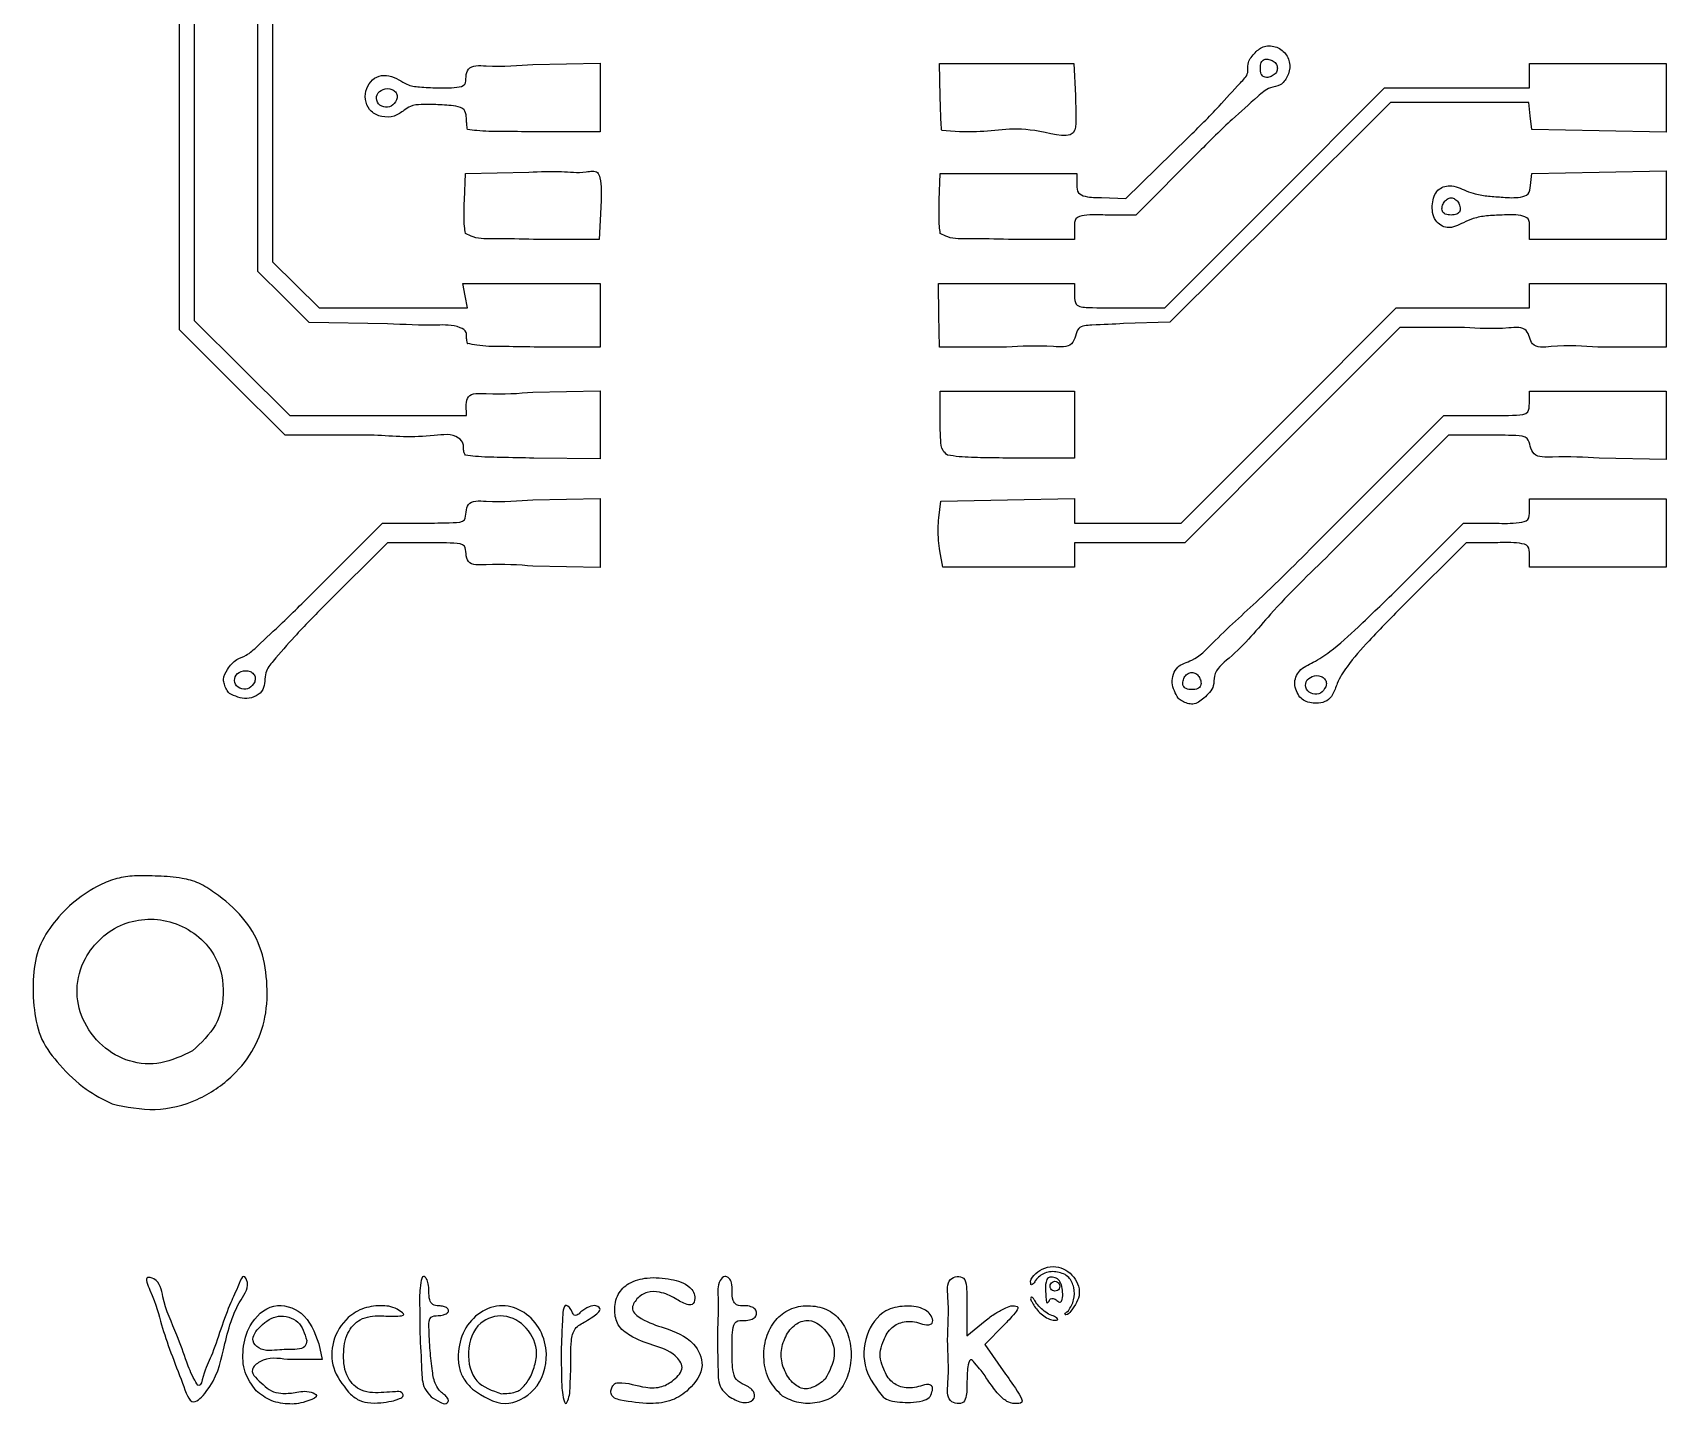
# Model space of a CAD drawing. Extents: x 2 to 350, y 4 to 373.
# Drawn here: x 2.3 to 120.1, y 3.6 to 102.5 of the extents above; entities that cross this region are included whole.
import ezdxf

# ---------------------------------------------------------------- set-up
doc = ezdxf.new("R2010")
doc.units = 0
doc.layers.get('0').update_dxf_attribs({"linetype": 'CONTINUOUS'})

msp = doc.modelspace()

# ---------------------------------------------------------------- linework, layer by layer
at = {"color": 7}
for p, q in [((12.85691, 94.149201), (12.85691, 107.204907)), ((13.915244, 106.499343), (13.915244, 94.143354)), ((18.504547, 95.723287), (18.507722, 106.142287)), ((19.558647, 105.441247), (19.558647, 95.724319)), ((38.345123, 100.243164), (43.195809, 100.341324)), ((43.195809, 100.341324), (43.195809, 97.861914)), ((67.721864, 97.940151), (67.662729, 100.321401)), ((67.662729, 100.321401), (72.508891, 100.321401)), ((72.508891, 100.321401), (77.355052, 100.321401)), ((77.355052, 100.321401), (77.473347, 97.997592)), ((110.223578, 99.439465), (110.223578, 100.321401)), ((110.223578, 100.321401), (115.162476, 100.321401)), ((115.162476, 100.321401), (120.101347, 100.321401)), ((120.101347, 100.321401), (120.101347, 97.841991)), ((92.05554, 99.968685), (92.05554, 99.968685)), ((110.223578, 98.557556), (110.223578, 99.439465)), ((43.195809, 97.861914), (43.195809, 95.382503)), ((91.853742, 90.620056), (99.771028, 98.557556)), ((99.771028, 98.557556), (104.997316, 98.557556)), ((104.997316, 98.557556), (110.223578, 98.557556)), ((120.101347, 97.841991), (120.101347, 95.362607)), ((28.511831, 97.688929), (28.511831, 97.688929)), ((100.204548, 97.49917), (92.249479, 89.574555)), ((105.190647, 97.49917), (100.204548, 97.49917)), ((110.17672, 97.49917), (105.190647, 97.49917)), ((110.288348, 96.529049), (110.17672, 97.49917)), ((18.501372, 85.304286), (18.504547, 95.723287)), ((19.558647, 95.724319), (19.558647, 86.00739)), ((33.626703, 95.558901), (33.626703, 95.558901)), ((67.835634, 95.470715), (67.835634, 95.470715)), ((110.399976, 95.558901), (110.288348, 96.529049)), ((115.250661, 95.460741), (110.399976, 95.558901)), ((120.101347, 95.362607), (115.250661, 95.460741)), ((43.195809, 95.382503), (38.433309, 95.382503)), ((81.119358, 90.566901), (85.603067, 94.971685)), ((12.85691, 81.093522), (12.85691, 94.149201)), ((13.915244, 94.143354), (13.915244, 81.787339)), ((86.411025, 93.971401), (81.835109, 89.385299)), ((33.404532, 90.443685), (33.494411, 92.383954)), ((33.494411, 92.383954), (38.06186, 92.483199)), ((67.653204, 90.443685), (67.713873, 92.383901)), ((67.713873, 92.383901), (72.646077, 92.383901)), ((72.646077, 92.383901), (77.578307, 92.383901)), ((77.578307, 92.383901), (77.584922, 91.548797)), ((110.297106, 91.502018), (110.399976, 92.383954)), ((110.399976, 92.383954), (115.250661, 92.482114)), ((115.250661, 92.482114), (120.101373, 92.580248)), ((120.101373, 92.580248), (120.101373, 90.100864)), ((43.253911, 89.960185), (43.135616, 87.621454)), ((79.355487, 90.64027), (81.119358, 90.566901)), ((83.936456, 82.682556), (91.853742, 90.620056)), ((92.249479, 89.574555), (84.294411, 81.64994)), ((105.217529, 90.002651), (105.217529, 90.002651)), ((120.101373, 90.100864), (120.101373, 87.621454)), ((77.415192, 88.503337), (77.415192, 87.621401)), ((81.835109, 89.385299), (79.62515, 89.385299)), ((110.223578, 87.621454), (110.223578, 88.50339)), ((33.481658, 88.062435), (33.481658, 88.062435)), ((43.135616, 87.621454), (38.39214, 87.621454)), ((67.730277, 88.062382), (67.73033, 88.062435)), ((77.415192, 87.621401), (72.641632, 87.621401)), ((115.162476, 87.621454), (110.223578, 87.621454)), ((120.101373, 87.621454), (115.162476, 87.621454)), ((20.355017, 83.47366), (18.501372, 85.304286)), ((19.558647, 86.00739), (21.246451, 84.344933)), ((21.246451, 84.344933), (22.934255, 82.682503)), ((33.463111, 83.564465), (33.30317, 84.446401)), ((33.30317, 84.446401), (38.248947, 84.446401)), ((38.248947, 84.446401), (43.194751, 84.446401)), ((43.194751, 84.446401), (43.194751, 82.153337)), ((67.635689, 82.15339), (67.608357, 84.446454)), ((67.608357, 84.446454), (72.511801, 84.446454)), ((72.511801, 84.446454), (77.415244, 84.446454)), ((77.415244, 84.446454), (77.415244, 83.564518)), ((110.223578, 83.564465), (110.223578, 84.446401)), ((110.223578, 84.446401), (115.162476, 84.446401)), ((115.162476, 84.446401), (120.101373, 84.446401)), ((120.101373, 84.446401), (120.101373, 82.153337)), ((22.208688, 81.643035), (20.355017, 83.47366)), ((22.934255, 82.682503), (28.278653, 82.682503)), ((28.278653, 82.682503), (33.623025, 82.682503)), ((33.623025, 82.682503), (33.463111, 83.564465)), ((80.675864, 82.682556), (83.936456, 82.682556)), ((92.866144, 74.921401), (100.623542, 82.682503)), ((100.623542, 82.682503), (105.42356, 82.682503)), ((105.42356, 82.682503), (110.223578, 82.682503)), ((110.223578, 82.682503), (110.223578, 83.564465)), ((13.915244, 81.787339), (17.361151, 78.35437)), ((27.851431, 81.54543), (22.208688, 81.643035)), ((43.194751, 82.153337), (43.194751, 79.860299)), ((67.635689, 82.153337), (67.635689, 82.15339)), ((67.66302, 79.860299), (67.635689, 82.153337)), ((84.294411, 81.64994), (80.943013, 81.54887)), ((120.101373, 82.153337), (120.101373, 79.860299)), ((16.665693, 77.30191), (12.85691, 81.093522)), ((100.868969, 81.271401), (93.113873, 73.510299)), ((105.546274, 81.271401), (100.868969, 81.271401)), ((33.616014, 80.124882), (33.617072, 80.124935)), ((43.194751, 79.860299), (38.432251, 79.860299)), ((72.514606, 79.860299), (67.66302, 79.860299)), ((120.101373, 79.860299), (115.162476, 79.860299)), ((17.361151, 78.35437), (20.807031, 74.921401)), ((20.474476, 73.510299), (16.665693, 77.30191)), ((38.345123, 76.607061), (43.195809, 76.705195)), ((43.195809, 76.705195), (43.195809, 74.251344)), ((67.713873, 74.480526), (67.713873, 76.685431)), ((67.713873, 76.685431), (72.564559, 76.685378)), ((72.564559, 76.685378), (77.415244, 76.685352)), ((77.415244, 76.685352), (77.415244, 74.262377)), ((110.223578, 75.803337), (110.223578, 76.685299)), ((110.223578, 76.685299), (115.162476, 76.685299)), ((115.162476, 76.685299), (120.101373, 76.685299)), ((120.101373, 76.685299), (120.101373, 74.222187)), ((33.55045, 74.921401), (33.522431, 75.715151)), ((20.807031, 74.921401), (27.178728, 74.921401)), ((27.178728, 74.921401), (33.55045, 74.921401)), ((43.195809, 74.251344), (43.195809, 71.797466)), ((77.415244, 74.262377), (77.415244, 71.839429)), ((85.108719, 67.160299), (92.866144, 74.921401)), ((95.23054, 66.101965), (104.044684, 74.921401)), ((104.044684, 74.921401), (107.134144, 74.921401)), ((26.896258, 73.510299), (20.474476, 73.510299)), ((93.113873, 73.510299), (85.358777, 65.74917)), ((104.397347, 73.510299), (95.831806, 64.939413)), ((107.285936, 73.510299), (104.397347, 73.510299)), ((120.101373, 74.222187), (120.101373, 71.759101)), ((33.473932, 72.060885), (33.473932, 72.060885)), ((68.24304, 72.06361), (68.24304, 72.063531)), ((43.195809, 71.797466), (38.412804, 71.851229)), ((77.415244, 71.839429), (73.093726, 71.845514)), ((120.101373, 71.759101), (115.250661, 71.840937)), ((38.345123, 68.845933), (43.195809, 68.944093)), ((43.195809, 68.944093), (43.195809, 66.454734)), ((67.621322, 67.536113), (67.759249, 68.747799)), ((67.759249, 68.747799), (72.58726, 68.845933)), ((72.58726, 68.845933), (77.415244, 68.944093)), ((77.415244, 68.944093), (77.415244, 68.052183)), ((110.223578, 68.042234), (110.223578, 68.92417)), ((110.223578, 68.92417), (115.162476, 68.92417)), ((115.162476, 68.92417), (120.101373, 68.92417)), ((120.101373, 68.92417), (120.101373, 66.454734)), ((77.415244, 68.052183), (77.415244, 67.160299)), ((22.734706, 62.397799), (27.487391, 67.160299)), ((27.487391, 67.160299), (30.518907, 67.160299)), ((43.195809, 66.454734), (43.195809, 63.965376)), ((77.415244, 67.160299), (81.261995, 67.160299)), ((81.261995, 67.160299), (85.108719, 67.160299)), ((100.634337, 62.333664), (105.470206, 67.160299)), ((105.470206, 67.160299), (107.846905, 67.160299)), ((120.101373, 66.454734), (120.101373, 63.985299)), ((27.859792, 65.74917), (23.388016, 61.287343)), ((30.705121, 65.74917), (27.859792, 65.74917)), ((67.922233, 63.985299), (67.702814, 65.154863)), ((81.387011, 65.74917), (77.415244, 65.74917)), ((77.415244, 65.74917), (77.415244, 64.867234)), ((77.415244, 64.867234), (77.415244, 63.985299)), ((85.358777, 65.74917), (81.387011, 65.74917)), ((105.654012, 65.74917), (101.223141, 61.327956)), ((107.938795, 65.74917), (105.654012, 65.74917)), ((110.223578, 63.985299), (110.223578, 64.867234)), ((43.195809, 63.965376), (38.345123, 64.063536)), ((72.668725, 63.985299), (67.922233, 63.985299)), ((77.415244, 63.985299), (72.668725, 63.985299)), ((115.162476, 63.985299), (110.223578, 63.985299)), ((120.101373, 63.985299), (115.162476, 63.985299)), ((18.281292, 55.708365), (18.281292, 55.708365)), ((86.520324, 55.783215), (86.520324, 55.783215)), ((16.455244, 54.883632), (16.455244, 54.883632)), ((84.894142, 54.530837), (84.894142, 54.530837)), ((93.673943, 54.599417), (93.673943, 54.599417)), ((95.539626, 55.355596), (95.539626, 55.355596)), ((13.789487, 29.095462), (13.789487, 29.095462)), ((7.993895, 25.270328), (7.993895, 25.270328)), ((76.356911, 12.126965), (76.356911, 12.126965)), ((69.654142, 10.690172), (69.654142, 8.547814)), ((75.326438, 11.711834), (75.326438, 11.711834)), ((69.654142, 8.547814), (70.969227, 9.631839)), ((74.824101, 10.302637), (74.824101, 10.302637)), ((76.974369, 10.362618), (76.97429, 10.362433)), ((72.311882, 9.316932), (70.945891, 7.918027)), ((22.029141, 8.221213), (22.029141, 8.221213)), ((22.901023, 7.981818), (23.143541, 6.835299)), ((40.373578, 7.188068), (40.373578, 7.188068)), ((68.24304, 8.246401), (68.24304, 8.246401)), ((70.945891, 7.918027), (72.439226, 5.789163)), ((23.143541, 6.835299), (20.646058, 6.835299)), ((13.076911, 5.140722), (13.076911, 5.140722)), ((59.423578, 5.424249), (59.423578, 5.424249)), ((18.373076, 4.590362), (18.373076, 4.590362)), ((25.046159, 4.491752), (25.046159, 4.491752)), ((31.004206, 4.160361), (31.004206, 4.160361)), ((33.996458, 4.691486), (33.996458, 4.691486)), ((37.41035, 4.635817), (37.41035, 4.635817)), ((44.674486, 3.911256), (44.674486, 3.91197)), ((52.456226, 4.201451), (52.456226, 4.201451)), ((56.354067, 4.190656), (56.354067, 4.190603)), ((63.626352, 4.10292), (63.626352, 4.10292))]:
    msp.add_line(p, q, dxfattribs=at)
for points, knots in [([(85.603067, 94.971685), (86.368619, 95.718), (87.685613, 97.0019), (89.006503, 98.567433), (90.012223, 99.530017), (89.83975, 100.385615), (90.35436, 101.016168), (90.982791, 101.62666), (91.928633, 101.599153), (92.694009, 101.08458), (93.029815, 100.205271), (92.814699, 99.376453), (92.313487, 98.680698), (91.381604, 98.609949), (90.284126, 97.604129), (88.568195, 96.121664), (87.196857, 94.754717), (86.411025, 93.971401)], [0, 0, 0, 0, 3.17656, 5.464692, 6.379175, 6.988428, 7.851271, 8.660301, 9.536639, 10.429355, 11.300301, 12.160209, 12.929295, 13.675817, 14.77769, 17.249199, 20.566316, 20.566316, 20.566316, 20.566316]), ([(33.626703, 95.558901), (33.616757, 95.622641), (33.589647, 95.79638), (33.562123, 96.107796), (33.546559, 96.514693), (33.443506, 97.08882), (32.534107, 97.29402), (31.536567, 97.345831), (30.435488, 97.367974), (29.568543, 97.312239), (28.980115, 96.884038), (28.358561, 96.427094), (27.451636, 96.42744), (26.405212, 96.879606), (26.035415, 98.357817), (27.170127, 99.707335), (28.483233, 99.309916), (29.304937, 98.719595), (30.281871, 98.58805), (31.501358, 98.556394), (32.519904, 98.526372), (33.539165, 98.711192), (33.491508, 99.374942), (33.701056, 100.227221), (35.864667, 100.053148), (37.303412, 100.163363), (38.345123, 100.243164)], [0, 0, 0, 0, 0.193685, 0.527943, 0.930797, 1.449022, 2.085645, 3.396762, 4.587803, 5.386445, 5.910832, 6.740278, 7.644117, 8.489904, 9.997538, 11.431538, 12.880223, 13.556688, 14.478884, 15.75286, 17.175675, 17.789847, 18.331625, 18.916102, 20.204506, 23.584942, 23.584942, 23.584942, 23.584942]), ([(92.05554, 99.968685), (92.036114, 100.065499), (91.995357, 100.268621), (91.752014, 100.498884), (91.443191, 100.62446), (91.085992, 100.65437), (90.822355, 100.358936), (90.819888, 99.968682), (90.822358, 99.578429), (91.085986, 99.282981), (91.443194, 99.312877), (91.752011, 99.438475), (91.99536, 99.668738), (92.036115, 99.871866), (92.05554, 99.968685)], [0, 0, 0, 0, 0.290557, 0.60961, 0.947083, 1.2998, 1.588922, 2.013933, 2.438952, 2.728083, 3.0808, 3.418278, 3.737332, 4.027901, 4.027901, 4.027901, 4.027901]), ([(28.511831, 97.688929), (28.536214, 97.791957), (28.583495, 97.99174), (28.444546, 98.287741), (28.086504, 98.523723), (27.536594, 98.509934), (27.021876, 98.118226), (27.053537, 97.468765), (27.554377, 97.115536), (28.188444, 97.179596), (28.400879, 97.51418), (28.511831, 97.688929)], [0, 0, 0, 0, 0.309888, 0.600909, 0.91306, 1.551242, 2.123578, 2.655224, 3.231351, 3.771973, 4.363038, 4.363038, 4.363038, 4.363038]), ([(67.835634, 95.470715), (67.822839, 95.594227), (67.779531, 96.012257), (67.756573, 96.836793), (67.734565, 97.53639), (67.721864, 97.940151)], [0, 0, 0, 0, 0.372445, 1.260555, 2.472658, 2.472658, 2.472658, 2.472658]), ([(77.473347, 97.997592), (77.488921, 97.598311), (77.516097, 96.901616), (77.52206, 96.098884), (77.401829, 94.735784), (73.704902, 95.954488), (71.104321, 95.251783), (68.689428, 95.41353), (67.835634, 95.470715)], [0, 0, 0, 0, 1.191123, 2.078359, 2.474418, 5.016242, 9.587579, 12.087722, 12.087722, 12.087722, 12.087722]), ([(38.433309, 95.382503), (37.632221, 95.392337), (36.255569, 95.409237), (34.646452, 95.410587), (33.851386, 95.526223), (33.626703, 95.558901)], [0, 0, 0, 0, 2.405054, 4.133033, 4.813714, 4.813714, 4.813714, 4.813714]), ([(38.06186, 92.483199), (38.860439, 92.517458), (40.261551, 92.577567), (41.77655, 92.383383), (42.984365, 92.642344), (43.25863, 91.912264), (43.2789, 91.092376), (43.263206, 90.381333), (43.253911, 89.960185)], [0, 0, 0, 0, 2.351752, 4.126161, 4.941215, 5.349686, 6.213736, 7.468992, 7.468992, 7.468992, 7.468992]), ([(77.584922, 91.548797), (77.586583, 91.340089), (77.589877, 90.926085), (78.414734, 90.637323), (78.975549, 90.63908), (79.355487, 90.64027)], [0, 0, 0, 0, 0.567007, 1.124748, 2.296293, 2.296293, 2.296293, 2.296293]), ([(110.223578, 88.50339), (110.23154, 88.731027), (110.247124, 89.176536), (109.310476, 89.443874), (108.344844, 89.382276), (107.182089, 89.34578), (106.223594, 89.182715), (105.33816, 88.776443), (104.383759, 88.267236), (103.257571, 88.983665), (103.155306, 90.14011), (103.466197, 91.246022), (104.616927, 91.644324), (105.491671, 91.176513), (106.405571, 90.869213), (107.298928, 90.727745), (108.401908, 90.667175), (109.332335, 90.589588), (110.236758, 90.83589), (110.276679, 91.276548), (110.297106, 91.502018)], [0, 0, 0, 0, 0.607138, 1.188233, 2.516382, 3.655195, 4.645434, 5.395391, 6.618365, 7.591098, 8.823656, 9.86477, 10.772676, 12.025325, 12.708423, 13.674662, 14.727259, 15.995344, 16.582554, 17.197821, 17.197821, 17.197821, 17.197821]), ([(33.481658, 88.062435), (33.45445, 88.224775), (33.380027, 88.668821), (33.378241, 89.467439), (33.395224, 90.098061), (33.404532, 90.443685)], [0, 0, 0, 0, 0.493253, 1.349188, 2.387196, 2.387196, 2.387196, 2.387196]), ([(67.73033, 88.062435), (67.707326, 88.224872), (67.644285, 88.670011), (67.638044, 89.467076), (67.647837, 90.09795), (67.653204, 90.443685)], [0, 0, 0, 0, 0.491806, 1.347741, 2.385573, 2.385573, 2.385573, 2.385573]), ([(105.217529, 90.002651), (105.182126, 90.110961), (105.11325, 90.321673), (104.878154, 90.549374), (104.579379, 90.653551), (104.279135, 90.549862), (104.048966, 90.319436), (103.923314, 90.006822), (103.893478, 89.650675), (104.188814, 89.386731), (104.579567, 89.384665), (104.968041, 89.385995), (105.268408, 89.652724), (105.235573, 89.87855), (105.217529, 90.002651)], [0, 0, 0, 0, 0.337455, 0.656504, 0.94706, 1.237618, 1.556671, 1.894134, 2.246852, 2.535979, 2.960991, 3.386002, 3.675125, 4.027842, 4.027842, 4.027842, 4.027842]), ([(79.62515, 89.385299), (79.142661, 89.406405), (78.457232, 89.436389), (77.398675, 89.205831), (77.409758, 88.734433), (77.415192, 88.503337)], [0, 0, 0, 0, 1.516643, 2.154563, 2.768044, 2.768044, 2.768044, 2.768044]), ([(38.39214, 87.621454), (37.471579, 87.64994), (36.032022, 87.694487), (34.315635, 87.625844), (33.664351, 87.966794), (33.481658, 88.062435)], [0, 0, 0, 0, 2.788712, 4.360942, 4.97392, 4.97392, 4.97392, 4.97392]), ([(72.641632, 87.621401), (71.714424, 87.651558), (70.269899, 87.69854), (68.547713, 87.618981), (67.906956, 87.966546), (67.730277, 88.062382)], [0, 0, 0, 0, 2.811208, 4.379661, 4.976786, 4.976786, 4.976786, 4.976786]), ([(77.415244, 83.564518), (77.421897, 83.327003), (77.437825, 82.758289), (78.987459, 82.684095), (79.967854, 82.683201), (80.675864, 82.682556)], [0, 0, 0, 0, 0.630946, 1.510753, 3.797632, 3.797632, 3.797632, 3.797632]), ([(33.617072, 80.124935), (33.606427, 80.193689), (33.581116, 80.357178), (33.541447, 80.61666), (33.577036, 81.026998), (32.697992, 81.496872), (30.809922, 81.391773), (29.047355, 81.483316), (27.851431, 81.54543)], [0, 0, 0, 0, 0.20823, 0.495152, 0.798966, 1.352603, 3.041309, 6.605396, 6.605396, 6.605396, 6.605396]), ([(80.943013, 81.54887), (80.223687, 81.511544), (79.199106, 81.458378), (77.685009, 81.406037), (77.487637, 80.641555), (77.164658, 79.792876), (75.041469, 79.987695), (73.571097, 79.913564), (72.514606, 79.860299)], [0, 0, 0, 0, 2.28644, 3.256718, 3.852135, 4.470222, 5.79408, 9.17342, 9.17342, 9.17342, 9.17342]), ([(115.162476, 79.860299), (114.117207, 79.930047), (112.654518, 80.027648), (110.512805, 79.753308), (110.221462, 80.562761), (109.961843, 81.362121), (107.915125, 81.119895), (106.532731, 81.208309), (105.546274, 81.271401)], [0, 0, 0, 0, 3.37116, 4.717408, 5.253337, 5.784335, 7.063544, 10.250634, 10.250634, 10.250634, 10.250634]), ([(38.432251, 79.860299), (37.631362, 79.874741), (36.253771, 79.899584), (34.633278, 79.904165), (33.841981, 80.075854), (33.616014, 80.124882)], [0, 0, 0, 0, 2.406526, 4.139413, 4.832061, 4.832061, 4.832061, 4.832061]), ([(33.522431, 75.715151), (33.55972, 75.924784), (33.679212, 76.59654), (35.885447, 76.411853), (37.312139, 76.52508), (38.345123, 76.607061)], [0, 0, 0, 0, 0.58446, 1.872864, 5.253301, 5.253301, 5.253301, 5.253301]), ([(107.134144, 74.921401), (107.805406, 74.917662), (108.737466, 74.912471), (110.208176, 75.012901), (110.218961, 75.566386), (110.223578, 75.803337)], [0, 0, 0, 0, 2.16134, 3.001059, 3.629657, 3.629657, 3.629657, 3.629657]), ([(68.24304, 72.063531), (68.126405, 72.167704), (67.80926, 72.450966), (67.746751, 73.362432), (67.726539, 74.049771), (67.713873, 74.480526)], [0, 0, 0, 0, 0.456457, 1.241171, 2.558556, 2.558556, 2.558556, 2.558556]), ([(33.473932, 72.060885), (33.445459, 72.115743), (33.371695, 72.25786), (33.324182, 72.5331), (33.362907, 72.941084), (32.692278, 73.683387), (30.27145, 73.277784), (28.297454, 73.413771), (26.896258, 73.510299)], [0, 0, 0, 0, 0.184674, 0.478423, 0.826213, 1.374967, 3.144288, 7.472433, 7.472433, 7.472433, 7.472433]), ([(115.250661, 71.840937), (114.193711, 71.909865), (112.718105, 72.006096), (110.616384, 71.858166), (110.272089, 72.693387), (110.125597, 73.430332), (108.790189, 73.497699), (107.905266, 73.505111), (107.285936, 73.510299)], [0, 0, 0, 0, 3.367288, 4.701065, 5.323117, 5.9049, 6.748363, 8.715214, 8.715214, 8.715214, 8.715214]), ([(38.412804, 71.851229), (37.60296, 71.868279), (36.20151, 71.897785), (34.550218, 71.922911), (33.718362, 72.02955), (33.473932, 72.060885)], [0, 0, 0, 0, 2.431057, 4.206992, 4.945961, 4.945961, 4.945961, 4.945961]), ([(73.093726, 71.845514), (72.344274, 71.855251), (71.013647, 71.872538), (69.391135, 71.904391), (68.528952, 72.023959), (68.24304, 72.06361)], [0, 0, 0, 0, 2.249507, 3.993923, 4.859401, 4.859401, 4.859401, 4.859401]), ([(30.518907, 67.160299), (31.159866, 67.167512), (32.05689, 67.177606), (33.494974, 67.223303), (33.502053, 67.970904), (33.693388, 68.830716), (35.871968, 68.655228), (37.306478, 68.765843), (38.345123, 68.845933)], [0, 0, 0, 0, 2.081406, 2.912932, 3.470891, 4.05535, 5.343753, 8.72419, 8.72419, 8.72419, 8.72419]), ([(67.702814, 65.154863), (67.668182, 65.40614), (67.594582, 65.940173), (67.56776, 66.737925), (67.604096, 67.279407), (67.621322, 67.536113)], [0, 0, 0, 0, 0.760694, 1.61668, 2.388295, 2.388295, 2.388295, 2.388295]), ([(107.846905, 67.160299), (108.365219, 67.141618), (109.097147, 67.115239), (110.23493, 67.321854), (110.227246, 67.809457), (110.223578, 68.042234)], [0, 0, 0, 0, 1.638835, 2.314253, 2.931234, 2.931234, 2.931234, 2.931234]), ([(84.894142, 54.530837), (84.694179, 54.887749), (84.295552, 55.599253), (84.715308, 56.92829), (86.18995, 57.279015), (87.972729, 59.177992), (91.165879, 62.00019), (93.741423, 64.599251), (95.23054, 66.101965)], [0, 0, 0, 0, 1.197942, 2.388101, 3.514403, 5.428762, 10.049958, 16.384024, 16.384024, 16.384024, 16.384024]), ([(38.345123, 64.063536), (37.305874, 64.143509), (35.87053, 64.253964), (33.694899, 64.079045), (33.499925, 64.937124), (33.504991, 65.668921), (32.151001, 65.743341), (31.306579, 65.746745), (30.705121, 65.74917)], [0, 0, 0, 0, 3.380437, 4.66884, 5.253298, 5.808465, 6.59509, 8.542391, 8.542391, 8.542391, 8.542391]), ([(95.831806, 64.939413), (94.354664, 63.509308), (91.823593, 61.058833), (89.397535, 58.014906), (87.406605, 56.507218), (87.513232, 55.251818), (86.807542, 54.59263), (86.129991, 54.033866), (85.556212, 54.160229), (85.194972, 54.293225), (84.990954, 54.454369), (84.894142, 54.530837)], [0, 0, 0, 0, 6.103711, 10.458667, 12.127836, 12.82847, 13.950362, 14.857001, 15.235247, 15.642045, 16.009406, 16.009406, 16.009406, 16.009406]), ([(110.223578, 64.867234), (110.228233, 65.099128), (110.237842, 65.577841), (109.143648, 65.797697), (108.437367, 65.769251), (107.938795, 65.74917)], [0, 0, 0, 0, 0.615096, 1.269785, 2.841268, 2.841268, 2.841268, 2.841268]), ([(16.455244, 54.883632), (16.379134, 54.978299), (16.220788, 55.175252), (16.083956, 55.520791), (15.973113, 56.033341), (16.348116, 56.680828), (16.868726, 57.350706), (17.779683, 57.623161), (18.823195, 58.635508), (20.530039, 60.189783), (21.927558, 61.589425), (22.734706, 62.397799)], [0, 0, 0, 0, 0.362184, 0.753515, 1.108602, 1.890184, 2.853157, 3.595617, 4.641655, 7.143976, 10.565121, 10.565121, 10.565121, 10.565121]), ([(23.388016, 61.287343), (22.630775, 60.52075), (21.323506, 59.197335), (19.906785, 57.580595), (18.911772, 56.357572), (19.132451, 55.015786), (17.671936, 54.28794), (16.859769, 54.685577), (16.455244, 54.883632)], [0, 0, 0, 0, 3.22034, 5.559466, 6.54371, 7.77676, 9.099768, 10.412666, 10.412666, 10.412666, 10.412666]), ([(93.673943, 54.599417), (93.490422, 54.915795), (93.134656, 55.529111), (93.591434, 56.664058), (94.735372, 57.134673), (96.196953, 58.113324), (98.160319, 59.918126), (99.718205, 61.439187), (100.634337, 62.333664)], [0, 0, 0, 0, 1.048185, 2.031962, 3.206458, 4.631336, 7.324894, 11.170057, 11.170057, 11.170057, 11.170057]), ([(101.223141, 61.327956), (100.359038, 60.451295), (98.920741, 58.992097), (97.241097, 57.120356), (96.382451, 55.780968), (96.121112, 54.850862), (95.64079, 54.30204), (95.053795, 54.152256), (94.507983, 54.177374), (94.026269, 54.306025), (93.784414, 54.507425), (93.673943, 54.599417)], [0, 0, 0, 0, 3.692083, 6.14546, 7.543984, 8.410569, 9.016122, 9.629256, 10.149053, 10.65715, 11.084364, 11.084364, 11.084364, 11.084364]), ([(18.281292, 55.708365), (18.305669, 55.811393), (18.35294, 56.011175), (18.214003, 56.307176), (17.85596, 56.543163), (17.306048, 56.529373), (16.79133, 56.13766), (16.822999, 55.488205), (17.323833, 55.134985), (17.957897, 55.199036), (18.170338, 55.533618), (18.281292, 55.708365)], [0, 0, 0, 0, 0.309887, 0.600905, 0.913051, 1.551246, 2.123576, 2.655223, 3.231334, 3.771961, 4.363025, 4.363025, 4.363025, 4.363025]), ([(86.520324, 55.783215), (86.484914, 55.891525), (86.416025, 56.102236), (86.180926, 56.329938), (85.882148, 56.434115), (85.581907, 56.330428), (85.351738, 56.100002), (85.226119, 55.787376), (85.196247, 55.431229), (85.491583, 55.167267), (85.882336, 55.165204), (86.270815, 55.166534), (86.571185, 55.433272), (86.538362, 55.659108), (86.520324, 55.783215)], [0, 0, 0, 0, 0.337463, 0.656516, 0.947073, 1.23763, 1.556678, 1.894134, 2.24687, 2.535997, 2.961008, 3.386021, 3.675153, 4.027889, 4.027889, 4.027889, 4.027889]), ([(95.539626, 55.355596), (95.564004, 55.458624), (95.611274, 55.658408), (95.472327, 55.954412), (95.114275, 56.190383), (94.564371, 56.176605), (94.049662, 55.784886), (94.081336, 55.135437), (94.582163, 54.7822), (95.216233, 54.846264), (95.428672, 55.180847), (95.539626, 55.355596)], [0, 0, 0, 0, 0.309887, 0.600908, 0.913069, 1.551245, 2.123571, 2.655217, 3.231335, 3.771963, 4.363032, 4.363032, 4.363032, 4.363032]), ([(7.993895, 25.270328), (7.352498, 25.598639), (5.939546, 26.321885), (4.266099, 27.964916), (2.786206, 29.836211), (2.314121, 32.144737), (2.241379, 34.397091), (2.615581, 36.622397), (3.787265, 38.429943), (5.262081, 39.957437), (6.848192, 40.980552), (8.312316, 41.574031), (9.747575, 41.774457), (11.324114, 41.70244), (12.889141, 41.623353), (14.295259, 41.242805), (15.78216, 40.268702), (17.446548, 38.874404), (18.795585, 36.638611), (19.233653, 34.120422), (19.165208, 31.596698), (18.319916, 29.206776), (16.651152, 27.098578), (14.212787, 25.439537), (11.090943, 24.647791), (9.028643, 25.062333), (7.993895, 25.270328)], [0, 0, 0, 0, 2.149551, 4.735307, 6.982559, 9.173598, 11.638154, 13.761671, 15.80654, 17.987709, 20.101663, 21.416753, 22.696445, 24.411537, 26.145383, 27.391943, 28.722205, 31.439402, 33.852168, 36.37321, 39.005567, 41.352787, 43.841609, 46.946931, 50.059061, 53.192986, 53.192986, 53.192986, 53.192986]), ([(13.789487, 29.095462), (14.416528, 29.677845), (15.695754, 30.865964), (16.207576, 33.542444), (15.449066, 36.536983), (12.556302, 38.744221), (8.602015, 38.65037), (6.039471, 36.293861), (5.290469, 33.587804), (5.763905, 31.268344), (7.169055, 29.400899), (9.199626, 28.199927), (11.618731, 28.054355), (13.047264, 28.739488), (13.789487, 29.095462)], [0, 0, 0, 0, 2.511738, 5.124201, 7.711846, 11.457764, 15.033218, 18.72495, 21.021083, 23.193362, 25.584477, 27.824932, 30.079627, 32.518012, 32.518012, 32.518012, 32.518012]), ([(76.97429, 10.362433), (77.124603, 10.61407), (77.43035, 11.125917), (77.420419, 12.017104), (77.056375, 12.859076), (76.186855, 13.216619), (75.289264, 13.175566), (74.673222, 12.702569), (74.502922, 12.365131), (74.303368, 12.165268), (74.167028, 12.530367), (74.490137, 12.970299), (75.067511, 13.417164), (76.103712, 13.658316), (77.349081, 13.086088), (78.003287, 11.555057), (77.37724, 10.626615), (76.934606, 10.049594), (76.614654, 10.094697), (76.806388, 10.237503), (76.974369, 10.362618)], [0, 0, 0, 0, 0.864242, 1.757924, 2.571456, 3.459159, 4.373267, 5.203189, 5.521065, 5.680968, 5.796681, 6.427239, 7.176417, 7.992253, 9.483091, 10.911249, 12.312538, 12.760445, 12.812652, 13.181871, 13.181871, 13.181871, 13.181871]), ([(13.076911, 5.140722), (12.500658, 6.614606), (11.582732, 8.962388), (11.159504, 10.968559), (10.242502, 12.899226), (11.46555, 12.566646), (11.674638, 10.766181), (12.588818, 8.929661), (13.324759, 6.782894), (13.714481, 5.735146), (14.337465, 4.683549), (14.661386, 6.118963), (15.207391, 7.140108), (15.823559, 9.029682), (16.486992, 10.889033), (16.983683, 11.83959), (17.428146, 13.038361), (17.988623, 12.144734), (16.687572, 10.456955), (16.062932, 7.670663), (15.488736, 5.197365), (13.681495, 3.296268), (13.297888, 4.466569), (13.076911, 5.140722)], [0, 0, 0, 0, 4.46096, 7.105963, 8.030772, 8.496615, 9.946867, 12.894773, 14.956288, 16.381035, 16.880629, 17.613278, 19.185162, 21.258016, 23.297999, 24.786336, 25.414311, 25.730468, 27.215086, 31.038177, 34.3031, 35.459324, 37.030371, 37.030371, 37.030371, 37.030371]), ([(31.004206, 4.160361), (30.834775, 4.348783), (30.359861, 4.87693), (30.316052, 6.562533), (30.176209, 8.562857), (30.181506, 10.841306), (30.166364, 11.929238), (30.367895, 12.963891), (30.734873, 12.644881), (30.808896, 12.268262), (30.86629, 11.737527), (30.834062, 11.214759), (31.101116, 10.734353), (31.534912, 10.721299), (31.887419, 10.68871), (32.152921, 10.583371), (32.305864, 10.36132), (32.142217, 10.13944), (31.859585, 10.037312), (31.474823, 10.006212), (30.843259, 9.97006), (30.844293, 8.761465), (30.91711, 7.585739), (31.056536, 6.155428), (31.243206, 5.133351), (31.609121, 4.560644), (31.971242, 4.311635), (32.156494, 4.098859), (32.315396, 3.863207), (32.045887, 3.56119), (31.535345, 3.826621), (31.208578, 4.031944), (31.004206, 4.160361)], [0, 0, 0, 0, 0.743786, 2.084832, 4.760772, 7.054681, 8.407648, 8.893827, 9.135227, 9.539589, 10.075255, 10.718365, 11.110952, 11.547465, 11.906135, 12.189533, 12.391824, 12.597303, 12.896036, 13.278377, 13.797388, 14.498749, 16.226357, 17.720821, 18.71388, 19.322406, 19.698336, 20.00771, 20.195792, 20.464003, 20.917318, 21.674253, 21.674253, 21.674253, 21.674253]), ([(44.674486, 3.91197), (44.523016, 3.947052), (44.260507, 4.007852), (43.96402, 4.297044), (43.966839, 4.655412), (44.085593, 4.935362), (44.272719, 5.150128), (45.13264, 5.224291), (46.180368, 4.777837), (47.631044, 4.791357), (48.533655, 5.33388), (49.371335, 6.225769), (48.439257, 7.437009), (46.998327, 7.851159), (45.529266, 8.395373), (44.405369, 9.235088), (44.185075, 10.407835), (44.371214, 11.554765), (45.303931, 12.469208), (46.710877, 12.811905), (48.219696, 12.698109), (49.596646, 12.295525), (50.132281, 11.419808), (49.907341, 10.741143), (49.232714, 10.832407), (48.567229, 11.315412), (47.61082, 11.734545), (46.567038, 11.765833), (45.842504, 11.297509), (45.309207, 10.399293), (46.453038, 9.552712), (47.967847, 9.084381), (49.930882, 8.362632), (50.878305, 6.27118), (49.763517, 4.732012), (48.387919, 3.786645), (46.61713, 3.585325), (45.384052, 3.792207), (44.674486, 3.911256)], [0, 0, 0, 0, 0.461857, 0.800433, 1.14497, 1.455211, 1.718347, 1.93932, 3.942988, 5.10998, 6.072571, 7.163259, 8.127855, 9.905889, 11.694656, 12.849582, 13.875059, 15.098157, 16.197041, 17.571613, 19.298044, 20.760169, 21.643233, 22.116041, 22.465975, 23.424935, 24.648161, 25.532031, 26.41008, 27.204636, 28.124585, 29.912756, 32.343602, 33.98496, 35.966329, 37.372753, 38.966635, 41.126973, 41.126973, 41.126973, 41.126973]), ([(52.456226, 4.201451), (52.251489, 4.382193), (51.717499, 4.853599), (51.70249, 6.585893), (51.612057, 8.706163), (51.764553, 10.88787), (51.634157, 12.292614), (52.129486, 12.917792), (52.548223, 12.724688), (52.699494, 12.298069), (52.738289, 11.750849), (52.683348, 11.174464), (53.056256, 10.689855), (53.58223, 10.73095), (54.037253, 10.690366), (54.397068, 10.512919), (54.525123, 10.186648), (54.397321, 9.860517), (54.035864, 9.68252), (53.57511, 9.643657), (52.903553, 9.681099), (52.668631, 8.654599), (52.748717, 7.553076), (52.690791, 6.345406), (52.927845, 5.332803), (53.639089, 4.986671), (54.273203, 4.696754), (54.41206, 3.937105), (53.828961, 3.704348), (53.345577, 3.761123), (52.90168, 3.925947), (52.609049, 4.106933), (52.456226, 4.201451)], [0, 0, 0, 0, 0.791623, 2.064689, 4.822673, 7.359915, 8.568715, 9.01756, 9.334183, 9.7286, 10.319499, 10.994037, 11.398827, 11.963584, 12.440458, 12.793461, 13.096401, 13.39934, 13.752344, 14.229217, 14.840719, 15.45953, 16.913348, 18.345786, 19.095976, 19.804463, 20.603534, 21.083385, 21.717092, 22.078755, 22.57215, 23.11148, 23.11148, 23.11148, 23.11148]), ([(68.24304, 8.246401), (68.300187, 9.231739), (68.380314, 10.613324), (68.16763, 12.529283), (68.920855, 12.89434), (69.537582, 12.745697), (69.656254, 11.793598), (69.655002, 11.139489), (69.654142, 10.690172)], [0, 0, 0, 0, 3.122916, 4.378772, 4.90805, 5.388505, 6.028297, 7.432005, 7.432005, 7.432005, 7.432005]), ([(75.326438, 11.711834), (75.31282, 11.943557), (75.292155, 12.29516), (75.49573, 12.814321), (75.933682, 12.788515), (76.291664, 12.615447), (76.516917, 12.19861), (76.545503, 11.695368), (76.587825, 11.292215), (76.398904, 10.900411), (76.119238, 11.115004), (75.936307, 11.273456), (75.631219, 11.23803), (75.595082, 11.031018), (75.380596, 10.857212), (75.359821, 11.346734), (75.339755, 11.566192), (75.326438, 11.711834)], [0, 0, 0, 0, 0.710282, 1.077744, 1.454934, 1.836795, 2.255742, 2.794661, 3.318288, 3.548161, 3.820045, 4.117351, 4.320041, 4.584316, 4.702389, 4.970768, 5.500289, 5.500289, 5.500289, 5.500289]), ([(76.356911, 12.126965), (76.347114, 12.189026), (76.32778, 12.311491), (76.187462, 12.446187), (76.004469, 12.496735), (75.819532, 12.446187), (75.684945, 12.311491), (75.634361, 12.12696), (75.684942, 11.942426), (75.819529, 11.807718), (76.004469, 11.757169), (76.187464, 11.807718), (76.327783, 11.942426), (76.347114, 12.064898), (76.356911, 12.126965)], [0, 0, 0, 0, 0.184148, 0.363381, 0.547529, 0.731677, 0.910909, 1.095057, 1.279223, 1.458461, 1.642609, 1.826758, 2.005995, 2.190161, 2.190161, 2.190161, 2.190161]), ([(18.373076, 4.590362), (18.069718, 5.017345), (17.439276, 5.904708), (17.373583, 7.639776), (17.845873, 9.464959), (19.495502, 11.083682), (22.048799, 10.310316), (22.59636, 8.814236), (22.901023, 7.981818)], [0, 0, 0, 0, 1.542398, 3.205437, 4.977633, 7.192794, 9.217466, 11.756974, 11.756974, 11.756974, 11.756974]), ([(25.046159, 4.491752), (24.612105, 5.044603), (23.7809, 6.103302), (23.811747, 8.227954), (24.759468, 9.802808), (26.140227, 10.636389), (27.539027, 10.771527), (28.388963, 10.634177), (29.210687, 10.023577), (28.149919, 9.919182), (27.342322, 10.055924), (25.841826, 9.887603), (24.825138, 8.714847), (24.625397, 7.161961), (24.79167, 5.573203), (26.00511, 4.386637), (27.370071, 4.454476), (28.284048, 4.496412), (28.865064, 4.563279), (29.057798, 4.173732), (28.605189, 3.961334), (28.109456, 3.811937), (27.311462, 3.709442), (26.485783, 3.67307), (25.640303, 3.926308), (25.251997, 4.295857), (25.046159, 4.491752)], [0, 0, 0, 0, 2.052318, 3.930147, 5.968855, 7.290197, 8.66663, 9.921268, 10.329158, 10.764092, 12.061113, 13.49889, 14.81109, 16.404307, 18.089211, 19.421024, 21.039953, 21.880304, 22.343124, 22.567945, 22.911528, 23.514234, 24.279411, 25.253873, 26.000069, 26.841836, 26.841836, 26.841836, 26.841836]), ([(33.996458, 4.691486), (33.768896, 4.928882), (33.348345, 5.367609), (32.993916, 6.250863), (32.911351, 7.464239), (33.265963, 8.980869), (34.455418, 10.328214), (36.137213, 10.905932), (37.812884, 10.326221), (38.998309, 9.003133), (39.529634, 6.936466), (38.816288, 4.563383), (36.202635, 3.218471), (34.756672, 4.183908), (33.996458, 4.691486)], [0, 0, 0, 0, 0.978441, 1.808233, 2.790476, 4.597259, 6.320058, 7.972029, 9.612994, 11.32941, 13.099856, 15.823262, 18.128299, 20.683635, 20.683635, 20.683635, 20.683635]), ([(40.373578, 7.188068), (40.398973, 7.860637), (40.435809, 8.836172), (40.546694, 11.124369), (41.169717, 10.40799), (41.262635, 10.006715), (41.598135, 10.028715), (41.863154, 10.375994), (42.348532, 10.619438), (42.871369, 10.816299), (43.289635, 10.475486), (42.979489, 10.160925), (42.64243, 9.894898), (42.066472, 9.532274), (41.292664, 9.140509), (41.028534, 7.841045), (41.115007, 6.515308), (41.022564, 5.038022), (41.028985, 4.282947), (40.702144, 3.44935), (40.423545, 4.520491), (40.422596, 5.44922), (40.391971, 6.535612), (40.373578, 7.188068)], [0, 0, 0, 0, 2.480926, 3.598487, 4.232291, 4.504729, 4.695794, 5.077445, 5.763144, 6.319984, 6.667137, 6.927153, 7.418544, 8.049799, 8.952289, 9.862824, 11.729716, 13.104982, 14.052872, 14.445713, 14.927139, 16.161451, 18.01733, 18.01733, 18.01733, 18.01733]), ([(56.354067, 4.190603), (56.012034, 4.539687), (55.29547, 5.271023), (54.926744, 6.837319), (55.079514, 8.388525), (55.751722, 9.700906), (56.851755, 10.561407), (58.195424, 10.796571), (59.537531, 10.556575), (60.636956, 9.693797), (61.257892, 8.35595), (61.362066, 6.797824), (61.001817, 5.300466), (60.143619, 4.103367), (58.845963, 3.671677), (57.526585, 3.629254), (56.736424, 4.007583), (56.354067, 4.190656)], [0, 0, 0, 0, 1.443228, 3.023586, 4.626484, 6.051206, 7.325136, 8.665895, 10.024945, 11.30071, 12.692841, 14.323825, 15.896125, 17.254902, 18.516291, 19.854683, 21.109561, 21.109561, 21.109561, 21.109561]), ([(63.626352, 4.10292), (63.123875, 4.752371), (62.109847, 6.063002), (62.207247, 8.579721), (63.455364, 10.423473), (65.131593, 10.747703), (66.365423, 10.648072), (67.116558, 10.106381), (67.235186, 9.46252), (66.777924, 9.272967), (66.126011, 9.543523), (65.1941, 9.661862), (64.135901, 9.208618), (63.675284, 8.343366), (63.390231, 7.557989), (63.390235, 6.818304), (63.675267, 6.032935), (64.136001, 5.16762), (65.193734, 4.71458), (66.127427, 4.832198), (66.776042, 5.104125), (67.238764, 4.912341), (67.128413, 4.466328), (66.958436, 4.034079), (66.329929, 3.80358), (65.620445, 3.735566), (64.831002, 3.750525), (64.153461, 3.841034), (63.782127, 4.025525), (63.626352, 4.10292)], [0, 0, 0, 0, 2.396988, 4.837271, 7.057534, 8.442401, 9.759706, 10.674667, 11.079114, 11.351145, 11.951438, 13.141593, 14.093009, 15.19468, 15.956377, 16.596359, 17.358056, 18.459737, 19.41115, 20.601306, 21.201665, 21.47363, 21.878087, 22.329429, 22.866421, 23.721182, 24.507307, 25.225524, 25.744553, 25.744553, 25.744553, 25.744553]), ([(70.969227, 9.631839), (71.215321, 9.821659), (71.677717, 10.178319), (72.376526, 10.538251), (72.870547, 10.761862), (73.479776, 10.647664), (72.89587, 9.904929), (72.556872, 9.563603), (72.311882, 9.316932)], [0, 0, 0, 0, 0.93411, 1.755139, 2.306705, 2.66026, 3.119399, 4.315938, 4.315938, 4.315938, 4.315938]), ([(74.824101, 10.302637), (74.720063, 10.423164), (74.526674, 10.647205), (74.362818, 10.974057), (74.200902, 11.211144), (74.324933, 11.403519), (74.498282, 11.163606), (74.644155, 10.933911), (74.93029, 10.557983), (75.316433, 10.254793), (75.73488, 9.98883), (76.065151, 9.942104), (76.266879, 9.671932), (75.873571, 9.674472), (75.590058, 9.746991), (75.170773, 9.970576), (74.941456, 10.190228), (74.824101, 10.302637)], [0, 0, 0, 0, 0.471334, 0.87614, 1.13906, 1.2337, 1.411807, 1.74775, 2.214864, 2.746322, 3.245049, 3.651119, 3.779091, 4.015677, 4.387198, 4.855948, 5.347281, 5.347281, 5.347281, 5.347281]), ([(22.029141, 8.221213), (21.884794, 8.719829), (21.598515, 9.708718), (19.89911, 10.178831), (18.775766, 9.398338), (17.90003, 8.31998), (18.786608, 7.351107), (20.043702, 7.599145), (21.068062, 7.529127), (21.961897, 7.673303), (22.008762, 8.055164), (22.029141, 8.221213)], [0, 0, 0, 0, 1.472837, 2.921027, 4.414224, 5.592454, 6.24757, 7.762936, 9.013964, 9.608052, 10.065154, 10.065154, 10.065154, 10.065154]), ([(37.41035, 4.635817), (37.618772, 4.845824), (38.082026, 5.3126), (38.456855, 6.254577), (38.755829, 7.594842), (38.049027, 9.216134), (36.318766, 10.237846), (34.202447, 9.572809), (33.480852, 7.425261), (34.014024, 5.076013), (35.407182, 4.600123), (36.077247, 4.371234)], [0, 0, 0, 0, 0.879635, 1.955146, 2.987459, 4.936472, 6.792996, 8.52728, 10.794773, 12.949258, 14.945744, 14.945744, 14.945744, 14.945744]), ([(59.423578, 5.424249), (59.727799, 5.981293), (60.335086, 7.093268), (59.73326, 8.934854), (58.275485, 9.905463), (57.060288, 9.296834), (56.455538, 8.366205), (56.142593, 7.18946), (56.455187, 6.004966), (57.061509, 5.095075), (57.87492, 4.633767), (58.516891, 4.813902), (58.990364, 5.051843), (59.278115, 5.299204), (59.423578, 5.424249)], [0, 0, 0, 0, 1.830703, 3.654464, 5.331668, 6.255761, 7.396708, 8.596341, 9.795974, 10.936921, 11.861013, 12.313471, 12.873842, 13.446719, 13.446719, 13.446719, 13.446719]), ([(72.439226, 5.789163), (72.740552, 5.375439), (73.145305, 4.819712), (73.804297, 3.681743), (73.035603, 3.630423), (72.470194, 3.804688), (71.82109, 4.410475), (71.277439, 5.183112), (70.713412, 6.016688), (70.324533, 6.441333), (69.92418, 6.950175), (69.716527, 6.476273), (69.687195, 5.991175), (69.635857, 5.163677), (69.67604, 4.424455), (69.475279, 3.709887), (68.915203, 3.60706), (68.167653, 3.959292), (68.380294, 5.883329), (68.300178, 7.262666), (68.24304, 8.246401)], [0, 0, 0, 0, 1.754142, 2.356226, 2.853243, 3.451542, 4.249196, 5.384776, 6.363745, 7.105924, 7.460855, 7.712662, 8.288087, 9.087463, 10.101267, 10.608855, 11.072403, 11.601681, 12.857537, 15.980453, 15.980453, 15.980453, 15.980453]), ([(20.646058, 6.835299), (19.970084, 6.933903), (19.031075, 7.070876), (17.743141, 5.978435), (18.793166, 5.144008), (19.432383, 4.530803), (20.277656, 4.36028), (21.26159, 4.435465), (22.044479, 4.650549), (23.002132, 4.206884), (21.787126, 3.691835), (20.888681, 3.576492), (19.430524, 3.774242), (18.721148, 4.321726), (18.373076, 4.590362)], [0, 0, 0, 0, 1.997364, 2.774576, 4.116201, 4.85318, 5.566334, 6.583609, 7.758939, 8.202348, 8.884353, 10.267278, 11.627884, 12.938665, 12.938665, 12.938665, 12.938665]), ([(36.077247, 4.371234), (36.253678, 4.380601), (36.592469, 4.398587), (37.047179, 4.47403), (37.303316, 4.588136), (37.41035, 4.635817)], [0, 0, 0, 0, 0.530558, 1.018808, 1.369298, 1.369298, 1.369298, 1.369298])]:
    msp.add_open_spline(points, degree=3, knots=knots, dxfattribs=at)

doc.saveas('drawing.dxf')
